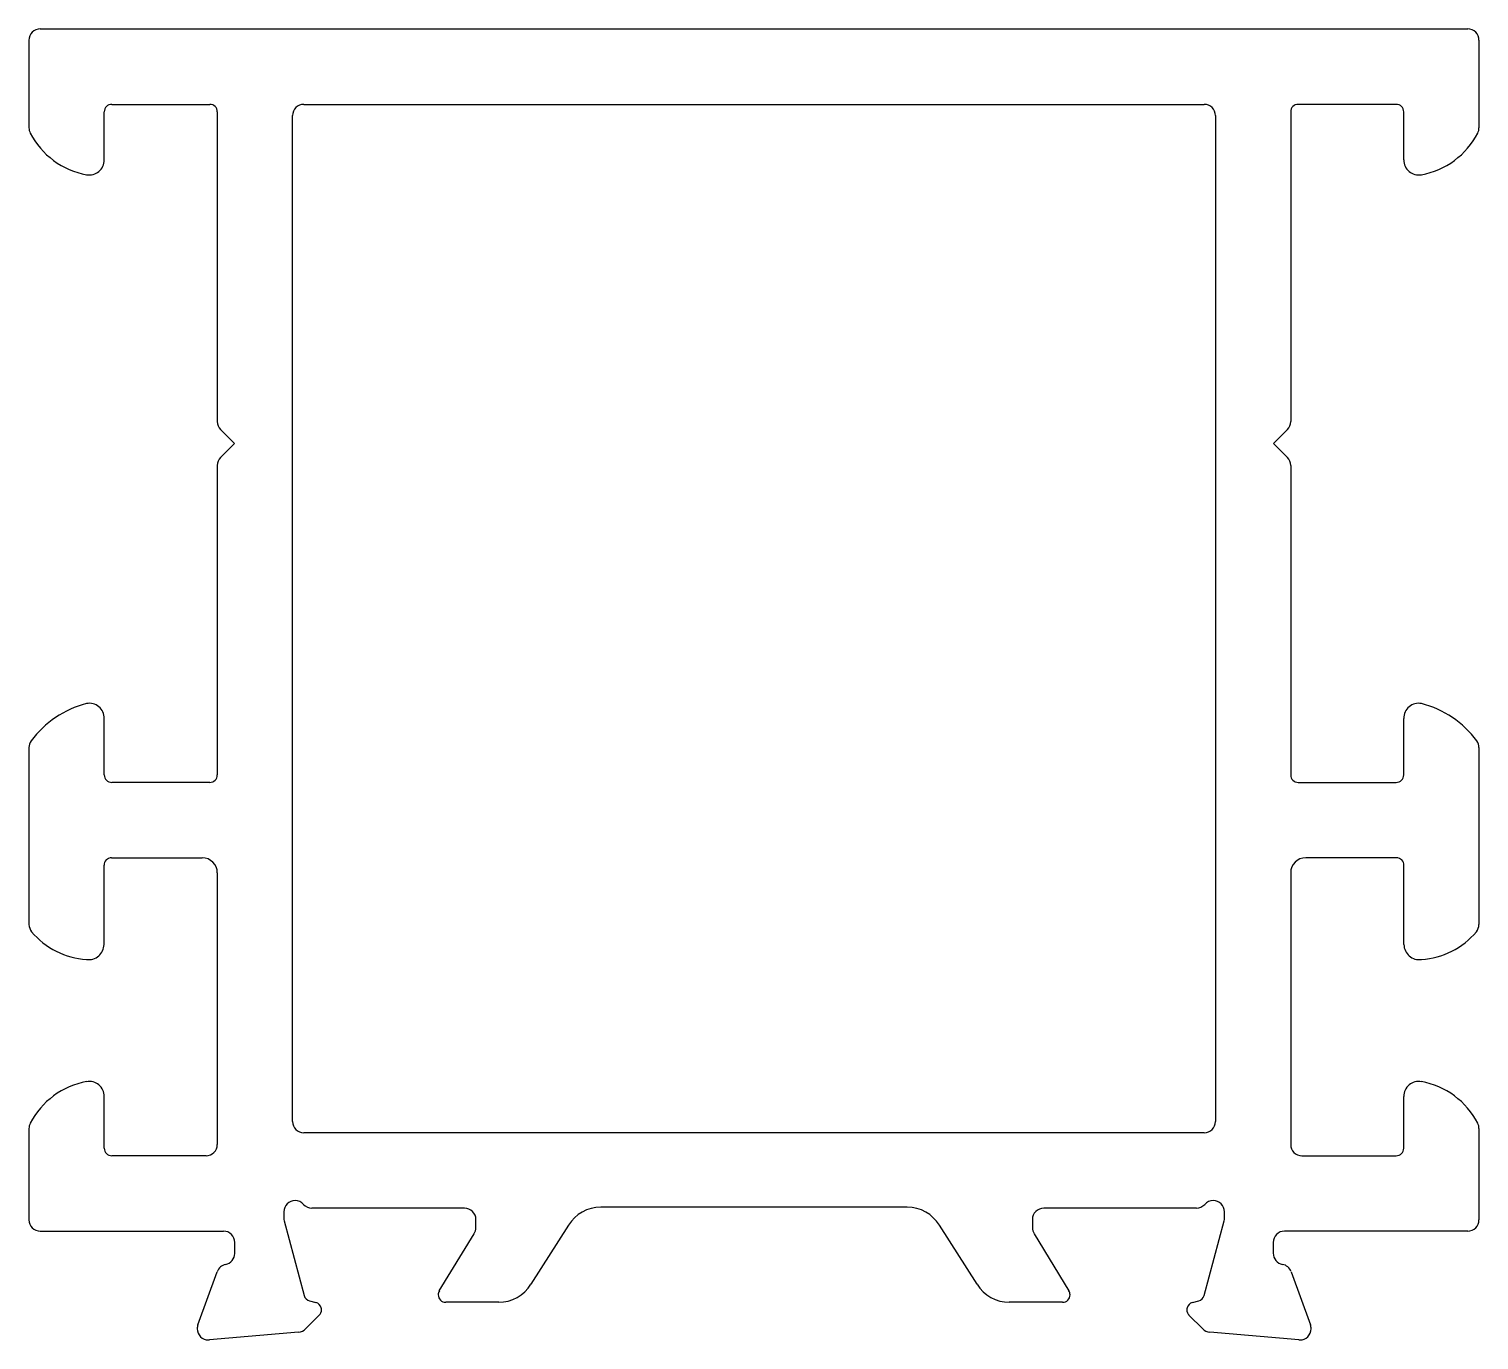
# Model space of a CAD drawing. Extents: x 634.3 to 672.8, y 468 to 502.8.
import ezdxf

# ---------------------------------------------------------------- set-up
doc = ezdxf.new("R2010")
doc.units = 0
doc.layers.get('0').update_dxf_attribs({"linetype": 'CONTINUOUS'})

msp = doc.modelspace()

# ---------------------------------------------------------------- linework, layer by layer
at = {"color": 0}
for p, q in [((634.277, 502.46), (634.277, 500.135)), ((634.577, 502.76), (672.477, 502.76)), ((672.777, 502.46), (672.777, 500.135)), ((636.277, 499.286), (636.277, 500.56)), ((636.477, 500.76), (639.077, 500.76)), ((639.277, 500.56), (639.277, 492.342)), ((641.577, 500.76), (665.477, 500.76)), ((667.777, 500.56), (667.777, 492.342)), ((670.577, 500.76), (667.977, 500.76)), ((670.777, 499.286), (670.777, 500.56)), ((641.277, 473.76), (641.277, 500.46)), ((665.777, 500.46), (665.777, 473.76)), ((639.365, 492.13), (639.736, 491.76)), ((667.689, 492.13), (667.319, 491.76)), ((639.736, 491.76), (639.365, 491.389)), ((667.319, 491.76), (667.689, 491.389)), ((639.277, 491.177), (639.277, 482.96)), ((667.777, 491.177), (667.777, 482.96)), ((636.277, 482.96), (636.277, 484.459)), ((670.777, 482.96), (670.777, 484.459)), ((634.277, 483.684), (634.277, 478.99)), ((672.777, 483.684), (672.777, 478.99)), ((639.077, 482.76), (636.477, 482.76)), ((667.977, 482.76), (670.577, 482.76)), ((636.269, 478.458), (636.269, 480.56)), ((636.469, 480.76), (638.877, 480.76)), ((670.585, 480.76), (668.177, 480.76)), ((670.785, 478.458), (670.785, 480.56)), ((639.277, 480.36), (639.277, 473.15)), ((667.777, 480.36), (667.777, 473.15)), ((636.277, 473.05), (636.277, 474.423)), ((670.777, 473.05), (670.777, 474.423)), ((634.277, 473.574), (634.277, 471.15)), ((672.777, 473.574), (672.777, 471.15)), ((665.477, 473.46), (641.577, 473.46)), ((638.977, 472.85), (636.477, 472.85)), ((668.077, 472.85), (670.577, 472.85)), ((641.043, 471.36), (641.043, 471.199)), ((645.843, 471.46), (641.79, 471.46)), ((657.596, 471.485), (649.458, 471.485)), ((665.272, 471.46), (661.219, 471.46)), ((666.019, 471.199), (666.019, 471.36)), ((641.053, 471.121), (641.584, 469.14)), ((646.143, 470.939), (646.143, 471.16)), ((648.605, 471.006), (647.602, 469.439)), ((659.452, 469.439), (658.45, 471.006)), ((660.919, 471.16), (660.919, 470.939)), ((665.478, 469.14), (666.009, 471.121)), ((634.577, 470.85), (639.439, 470.85)), ((639.739, 470.259), (639.739, 470.55)), ((645.172, 469.264), (646.099, 470.782)), ((660.963, 470.782), (661.89, 469.264)), ((667.315, 470.55), (667.315, 470.26)), ((672.477, 470.85), (667.615, 470.85)), ((638.76, 468.36), (639.274, 469.773)), ((667.787, 469.773), (668.301, 468.36)), ((641.725, 468.998), (641.894, 468.953)), ((646.749, 468.96), (645.343, 468.96)), ((661.719, 468.96), (660.306, 468.96)), ((665.167, 468.953), (665.336, 468.998)), ((641.984, 468.618), (641.62, 468.254)), ((665.441, 468.254), (665.077, 468.618)), ((641.434, 468.168), (639.069, 467.961)), ((667.993, 467.961), (665.627, 468.168))]:
    msp.add_line(p, q, dxfattribs=at)
for centre, radius, start, end in [((634.577, 502.46), 0.3, 90, 180), ((672.477, 502.46), 0.3, 0, 90), ((636.477, 500.56), 0.2, 90, 180), ((639.077, 500.56), 0.2, 360, 90), ((641.577, 500.46), 0.3, 90, 180), ((665.477, 500.46), 0.3, 360, 90), ((667.977, 500.56), 0.2, 90, 180), ((670.577, 500.56), 0.2, 360, 90), ((634.577, 500.135), 0.3, 180, 207.266), ((672.477, 500.135), 0.3, 332.734, 0), ((636.177, 500.96), 2.1, 207.266, 259.8358), ((670.877, 500.96), 2.1, 280.1642, 332.734), ((635.877, 499.286), 0.4, 259.8358, 0), ((671.177, 499.286), 0.4, 180, 280.1642), ((639.577, 492.342), 0.3, 180, 225), ((667.477, 492.342), 0.3, 315, 0), ((639.577, 491.177), 0.3, 135, 180), ((667.477, 491.177), 0.3, 0, 45), ((636.462, 482.296), 2.64, 104.4645, 143.6332), ((635.879, 484.462), 0.398, 359.6304, 101.1177), ((671.175, 484.462), 0.398, 78.8823, 180.3696), ((670.592, 482.296), 2.64, 36.3668, 75.5355), ((634.577, 483.684), 0.3, 143.6332, 180), ((672.477, 483.684), 0.3, 0, 36.3668), ((636.477, 482.96), 0.2, 180, 270), ((639.077, 482.96), 0.2, 270, 360), ((667.977, 482.96), 0.2, 180, 270), ((670.577, 482.96), 0.2, 270, 0), ((636.469, 480.56), 0.2, 90, 180), ((638.877, 480.36), 0.4, 360, 90), ((668.177, 480.36), 0.4, 90, 180), ((670.585, 480.56), 0.2, 360, 90), ((634.577, 478.99), 0.3, 180, 219.8696), ((672.477, 478.99), 0.3, 320.1304, 0), ((635.924, 480.115), 2.055, 219.8696, 266.6687), ((671.13, 480.115), 2.055, 273.3313, 320.1304), ((635.869, 478.458), 0.4, 260.7526, 0.0118), ((671.185, 478.458), 0.4, 179.9882, 279.2474), ((636.177, 472.75), 2.1, 100.1643, 152.734), ((635.877, 474.423), 0.4, 360, 100.1642), ((671.177, 474.423), 0.4, 79.8358, 180), ((670.877, 472.75), 2.1, 27.266, 79.8357), ((634.577, 473.574), 0.3, 152.734, 180), ((641.577, 473.76), 0.3, 180, 270), ((665.477, 473.76), 0.3, 270, 0), ((672.477, 473.574), 0.3, 360, 27.266), ((636.477, 473.05), 0.2, 180, 270), ((638.977, 473.15), 0.3, 270, 360), ((668.077, 473.15), 0.3, 180, 270), ((670.577, 473.05), 0.2, 270, 0), ((641.343, 471.36), 0.3, 90, 180), ((641.343, 471.36), 0.3, 41.8103, 90), ((665.719, 471.36), 0.3, 90, 138.1897), ((665.719, 471.36), 0.3, 360, 90), ((641.79, 471.76), 0.3, 221.8103, 270), ((645.843, 471.16), 0.3, 360, 90), ((649.458, 470.485), 1, 90, 148.6), ((657.596, 470.485), 1, 31.4, 90), ((661.218, 471.16), 0.299, 89.9014, 180.0986), ((665.272, 471.76), 0.3, 270, 318.1897), ((634.577, 471.15), 0.3, 180, 270), ((641.343, 471.199), 0.3, 180, 195), ((645.843, 470.939), 0.3, 328.6045, 360), ((661.219, 470.939), 0.3, 180, 211.3955), ((665.719, 471.199), 0.3, 345, 360), ((672.477, 471.15), 0.3, 270, 0), ((639.439, 470.55), 0.3, 0, 90), ((667.615, 470.55), 0.3, 90, 180), ((639.439, 470.259), 0.3, 281.261, 0), ((667.615, 470.26), 0.3, 180, 259.452), ((639.557, 469.669), 0.301, 101.4131, 159.848), ((667.506, 469.671), 0.3, 19.9501, 79.502), ((646.749, 469.96), 1, 270, 328.6), ((660.306, 469.96), 1, 211.4, 270), ((641.777, 469.191), 0.2, 195, 255), ((641.843, 468.76), 0.2, 15, 75), ((645.343, 469.16), 0.2, 148.6045, 180), ((645.343, 469.16), 0.2, 180, 270), ((661.719, 469.16), 0.2, 270, 360), ((661.719, 469.16), 0.2, 0, 31.3955), ((665.219, 468.76), 0.2, 105, 165), ((665.284, 469.191), 0.2, 285, 345), ((641.843, 468.76), 0.2, 315, 0), ((641.843, 468.76), 0.2, 0, 15), ((665.219, 468.76), 0.2, 165, 180), ((665.219, 468.76), 0.2, 180, 225), ((639.024, 468.263), 0.281, 159.7197, 180.664), ((639.043, 468.26), 0.3, 180, 270), ((641.408, 468.467), 0.3, 275, 315), ((665.653, 468.467), 0.3, 225, 265), ((668.019, 468.26), 0.3, 270, 360), ((668.038, 468.263), 0.281, 359.336, 20.2803), ((639.043, 468.26), 0.3, 270, 275), ((668.019, 468.26), 0.3, 265, 270)]:
    msp.add_arc(centre, radius, start, end, dxfattribs=at)

doc.saveas('drawing.dxf')
